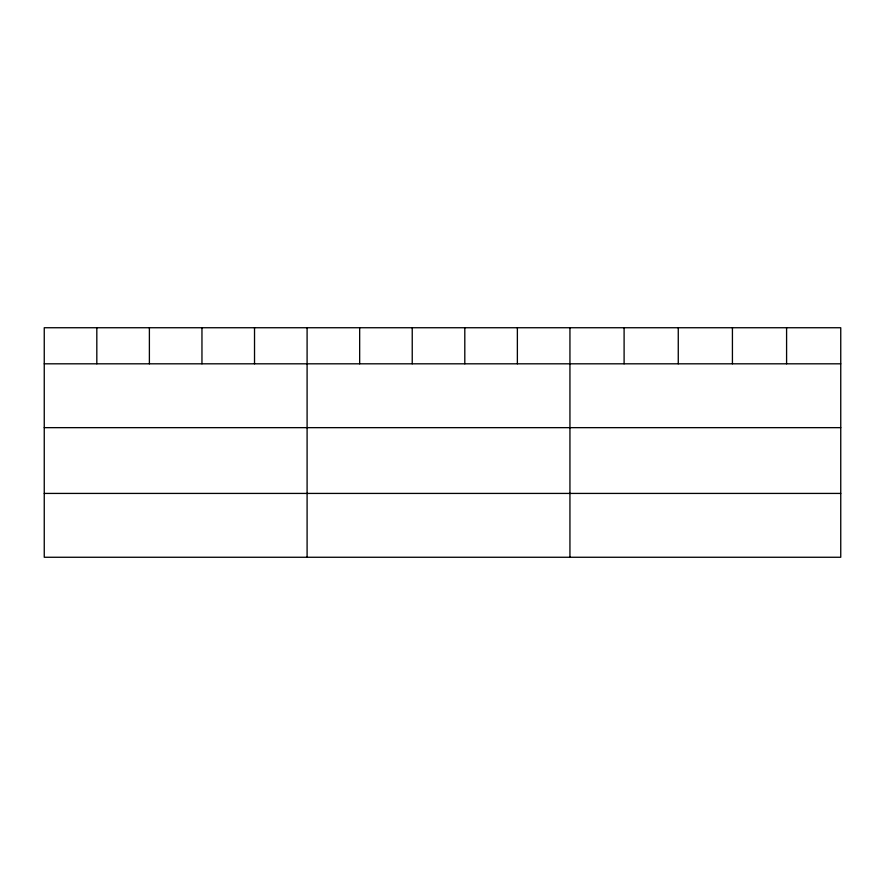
<?xml version="1.0" encoding="UTF-8"?>
<svg xmlns="http://www.w3.org/2000/svg" width="885" height="885" viewBox="0 0 885 885"><rect width="100%" height="100%" fill="white"/><g stroke="black" fill="none" stroke-linecap="round" stroke-linejoin="round"><path stroke-width="1.33" d="M840.75 427.654L840.75 327.738L44.25 327.738L44.25 557.262L840.75 557.262L840.75 427.654L44.25 427.654M44.25 363.812L840.75 363.812M44.25 493.421L840.75 493.421M786.588 327.738L786.588 363.812M732.426 327.738L732.426 363.812M678.264 327.738L678.264 363.812M624.102 327.738L624.102 363.812M569.94 327.738L569.94 557.262M517.371 327.738L517.371 363.812M464.802 327.738L464.802 363.812M412.233 327.738L412.233 363.812M359.664 327.738L359.664 363.812M307.095 327.738L307.095 557.262M254.526 327.738L254.526 363.812M201.957 327.738L201.957 363.812M149.388 327.738L149.388 363.812M96.819 327.738L96.819 363.812"/></g></svg>
